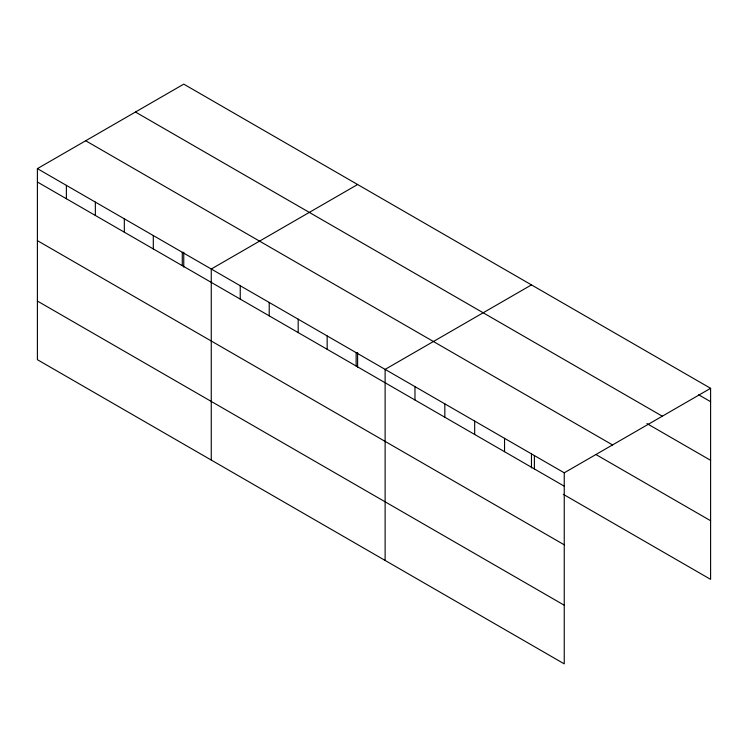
<?xml version="1.0" encoding="UTF-8"?>
<svg xmlns="http://www.w3.org/2000/svg" width="748" height="748" viewBox="0 0 748 748"><rect width="100%" height="100%" fill="white"/><g stroke="black" fill="none" stroke-linecap="round" stroke-linejoin="round"><path stroke-width="1.12" d="M564.244 544.815L564.244 472.811L37.4 168.637L37.4 359.685L564.244 663.859L564.244 544.815L37.4 240.641M563.319 494.325L710.6 579.363L710.6 388.315L183.756 84.141L37.4 168.637M357.609 184.513L211.263 269.018L211.263 460.067M531.473 284.894L385.117 369.39L385.117 560.439M564.244 472.811L710.6 388.315M698.66 394.785L710.6 401.685M135.453 112.022L662.307 416.197M646.908 423.546L710.6 460.319M85.693 140.755L612.547 444.929M596.156 454.653L710.6 520.73M37.4 182.007L564.244 486.181M37.4 301.051L564.244 605.226M534.39 455.569L534.39 468.94M531.473 454.101L531.473 467.893M504.535 438.337L504.535 451.708M474.681 421.096L474.681 434.466M444.826 403.864L444.826 417.234M414.972 386.623L414.972 399.993M357.609 352.57L357.609 367.52M356.142 352.663L356.142 366.034M327.166 335.936L327.166 349.297M298.19 319.2L298.19 332.57M269.215 302.473L269.215 315.843M240.239 285.745L240.239 299.116M183.756 252.198L183.756 267.139M182.278 252.282L182.278 265.652M153.303 235.555L153.303 248.925M124.327 218.827L124.327 232.198M95.351 202.1L95.351 215.461M66.376 185.364L66.376 198.734"/></g></svg>
